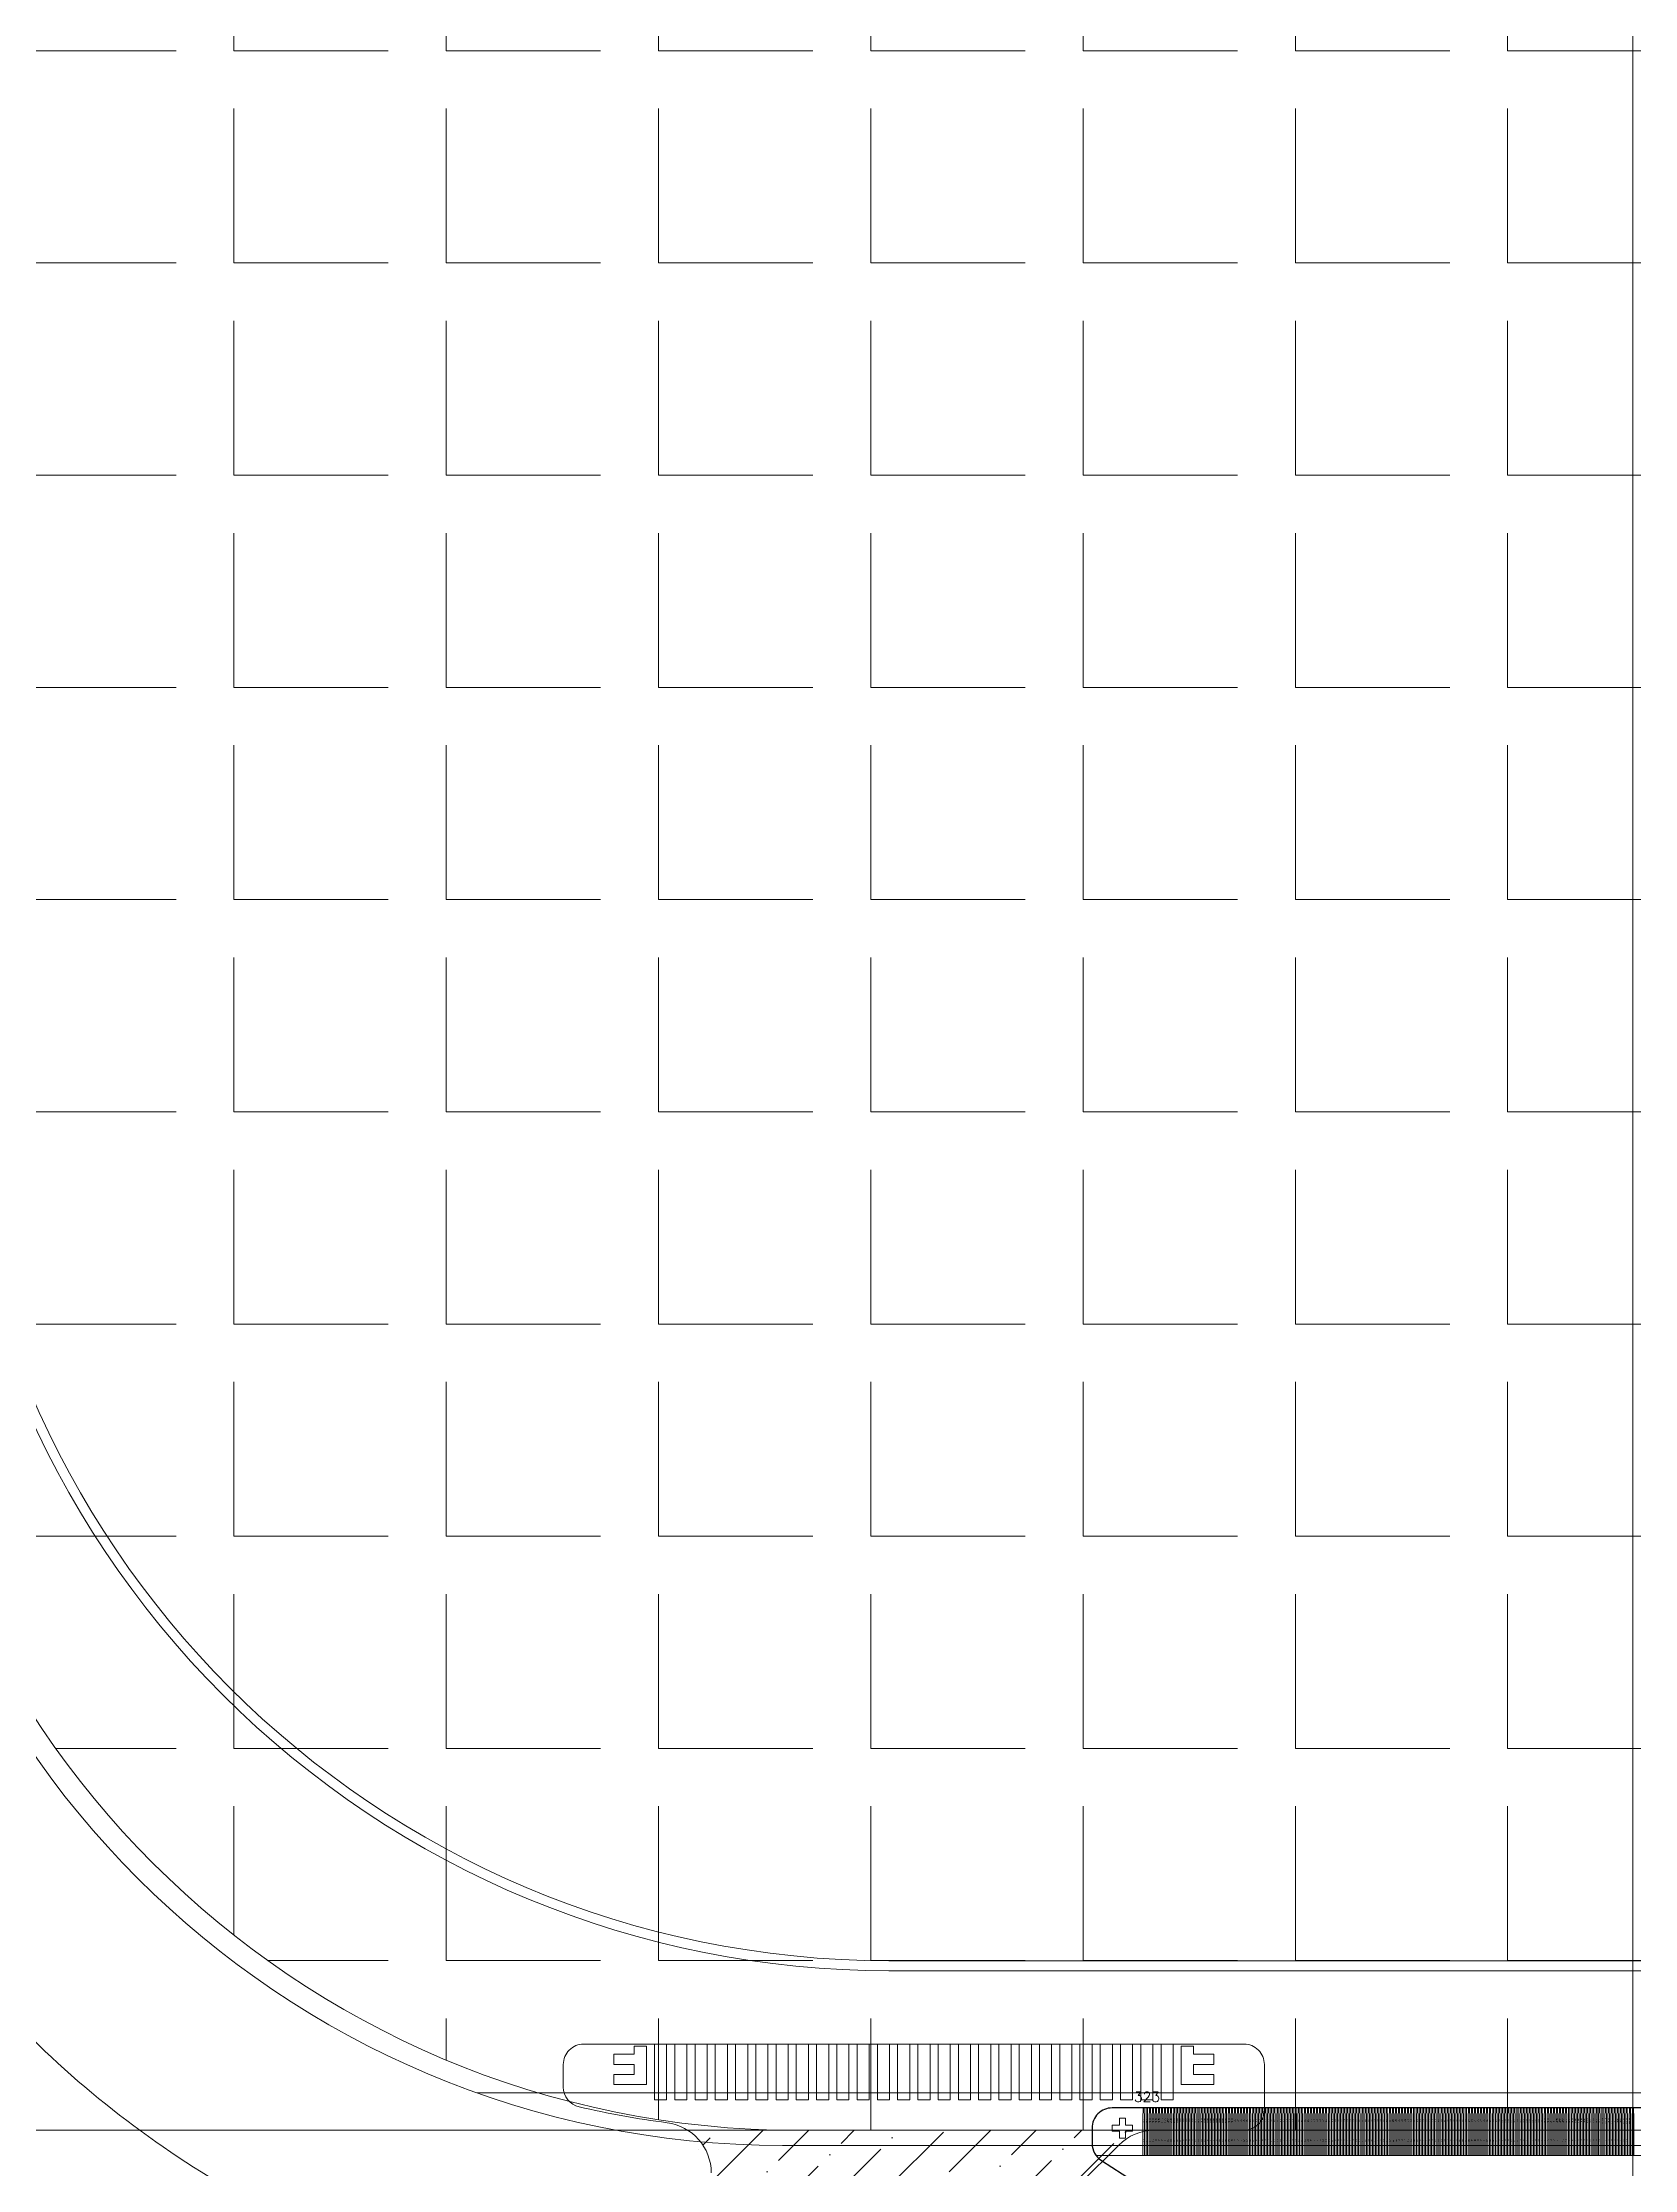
# Model space of a CAD drawing. Header units: millimetres. Extents: x 1134 to 2451, y -9 to 375.
# Drawn here: x 2303.16 to 2318.88, y 280.83 to 301.83 of the extents above; entities that cross this region are included whole.
import ezdxf
from ezdxf.enums import TextEntityAlignment as Align
from ezdxf.lldxf.tags import DXFTag

# ---------------------------------------------------------------- set-up
doc = ezdxf.new("R2010")
doc.units = ezdxf.units.MM
doc.layers.get('0').update_dxf_attribs({"lineweight": 5})
doc.layers.get('Defpoints').update_dxf_attribs({"lineweight": 5})
doc.layers.add('07 Cutline', color=4, linetype='Continuous')
for name, color, linetype, lineweight in [('COF', 110, 'Continuous', 5), ('DIM', 3, 'Continuous', 5), ('Encap', 210, 'Continuous', 5), ('ITO', 2, 'Continuous', 5), ('lens', 6, 'Continuous', 13), ('TAPE-Form', 32, 'Continuous', 5), ('TFPC', 50, 'Continuous', 5)]:
    doc.layers.add(name, color=color, linetype=linetype, lineweight=lineweight)
doc.styles.add('MBC_Arial_Font', font='arial.ttf')
doc.styles.add('RD', font='ROMAND.shx', dxfattribs={"width": 0.8})
doc.styles.get("Standard").update_dxf_attribs({"font": 'txt', "bigfont": 'gbcbig.shx'})
tags = doc.linetypes.add('CENTER', pattern=[0.6, 0.375, -0.075, 0.075, -0.075]).pattern_tags.tags
tags[10:11] = [DXFTag(74, 4), DXFTag(75, 0), DXFTag(340, '0'), DXFTag(46, 1.0), DXFTag(50, 0.0), DXFTag(44, 0.0), DXFTag(45, 0.0)]
tags[8:9] = [DXFTag(74, 4), DXFTag(75, 0), DXFTag(340, '0'), DXFTag(46, 1.0), DXFTag(50, 0.0), DXFTag(44, 0.0), DXFTag(45, 0.0)]
tags[6:7] = [DXFTag(74, 4), DXFTag(75, 0), DXFTag(340, '0'), DXFTag(46, 1.0), DXFTag(50, 0.0), DXFTag(44, 0.0), DXFTag(45, 0.0)]
tags[4:5] = [DXFTag(74, 4), DXFTag(75, 0), DXFTag(340, '0'), DXFTag(46, 1.0), DXFTag(50, 0.0), DXFTag(44, 0.0), DXFTag(45, 0.0)]
doc.dimstyles.new('DIM', dxfattribs={"dimtxt": 1.5, "dimasz": 0.8, "dimexe": 0, "dimexo": 0.5, "dimgap": 0.11, "dimtad": 0, "dimzin": 1, "dimdsep": 46, "dimtxsty": 'RD', "dimcen": 0, "dimclrd": 256, "dimclre": 256, "dimclrt": 256, "dimadec": 0, "dimazin": 0, "dimtm": 1e-09, "dimtfac": 1, "dimtofl": 0, "dimtmove": 0, "dimatfit": 3, "dimfxl": 0, "dimlwe": -1, "dimarcsym": 0})

# ---------------------------------------------------------------- blocks, each defined once
blk = doc.blocks.new('*D119')
at = {"layer": 'Defpoints', "color": 0, "lineweight": 5, "transparency": 16777216}
for p in [(2318.861, 324.054), (2295.857, 281.219), (2313.018, 281.219)]:
    blk.add_point(p, dxfattribs=at)
at = {"layer": 'DIM', "lineweight": 5, "transparency": 16777216}
for p, q in [((2318.361, 324.054), (2295.857, 324.054)), ((2295.857, 323.254), (2295.857, 311.677)), ((2295.857, 282.019), (2295.857, 295.628)), ((2312.518, 281.219), (2295.857, 281.219))]:
    blk.add_line(p, q, dxfattribs=at)
for points in [[(2295.723, 323.254), (2295.99, 323.254), (2295.857, 324.054)], [(2295.723, 282.019), (2295.99, 282.019), (2295.857, 281.219)]]:
    blk.add_solid(points, dxfattribs=at)
at = {"layer": 'DIM', "lineweight": 5, "transparency": 16777216, "insert": (2295.857, 303.652), "char_height": 1.5, "attachment_point": 5, "rotation": 90, "style": 'RD'}
blk.add_mtext('\\A1;42.84±0.2(Foam)', dxfattribs=at)
blk = doc.blocks.new('R213NRK-001-PNL-V01-C')
at = {"layer": 'Encap', "lineweight": 0}
blk.add_line((482.508, 267.231), (459.691, 267.231), dxfattribs=at)
at = {"layer": 'ITO', "color": 1, "linetype": 'CENTER', "lineweight": 5}
blk.add_line((471.1, 314.795), (471.1, 262.787), dxfattribs=at)
at = {"layer": 'ITO', "color": 1, "linetype": 'CENTER', "lineweight": 0}
blk.add_line((478.443, 268.535), (463.756, 268.535), dxfattribs=at)
at = {"layer": 'ITO', "lineweight": 5}
blk.add_line((479.493, 266.711), (462.706, 266.711), dxfattribs=at)
at = {"layer": 'ITO', "color": 1, "linetype": 'CENTER', "lineweight": 0}
blk.add_arc((463.756, 277.735), 9.2, 180, 270, dxfattribs=at)
at = {"layer": 'ITO', "lineweight": 5}
blk.add_arc((462.706, 275.711), 9, 180, 270, dxfattribs=at)
blk = doc.blocks.new('R213NRK-001-Form-V01-A')
at = {"layer": 'TAPE-Form', "lineweight": 5}
h = blk.add_hatch(dxfattribs=at)
h.set_pattern_fill('ANGLE', color=256, scale=0.3)
h.set_pattern_definition([(0, (0, 0), (0, 2.0955), [1.524, -0.5715]), (90, (0, 0), (-2.0955, 1e-16), [1.524, -0.5715])])
h.paths.add_polyline_path([(893.211, 302.412, 0.414214), (884.811, 310.812), (867.124, 310.812, 0.414214), (858.724, 302.412), (858.724, 276.976, 0.414214), (867.724, 267.976), (884.211, 267.976, 0.414214), (893.211, 276.976)])
at = {"layer": 'TAPE-Form', "color": 32, "lineweight": 5}
blk.add_line((867.724, 267.976), (884.211, 267.976), dxfattribs=at)
blk.add_arc((867.724, 276.976), 9, 180, 270, dxfattribs=at)
blk = doc.blocks.new('R213NRK-001-COF-V01-C')
at = {"color": 3}
for points in [[(415.088, 298.458), (415.088, 298.868), (415.091, 298.878), (415.091, 298.928)], [(415.101, 298.928), (415.101, 298.878), (415.104, 298.868), (415.104, 298.458)], [(415.118, 298.458), (415.118, 298.868), (415.121, 298.878), (415.121, 298.928)], [(415.131, 298.928), (415.131, 298.878), (415.134, 298.868), (415.134, 298.458)], [(415.148, 298.458), (415.148, 298.868), (415.151, 298.878), (415.151, 298.928)], [(415.161, 298.928), (415.161, 298.878), (415.164, 298.868), (415.164, 298.458)], [(415.178, 298.458), (415.178, 298.868), (415.181, 298.878), (415.181, 298.928)], [(415.191, 298.928), (415.191, 298.878), (415.194, 298.868), (415.194, 298.458)], [(415.208, 298.458), (415.208, 298.868), (415.211, 298.878), (415.211, 298.928)], [(415.221, 298.928), (415.221, 298.878), (415.224, 298.868), (415.224, 298.458)], [(415.238, 298.458), (415.238, 298.868), (415.241, 298.878), (415.241, 298.928)], [(415.251, 298.928), (415.251, 298.878), (415.254, 298.868), (415.254, 298.458)], [(415.268, 298.458), (415.268, 298.868), (415.271, 298.878), (415.271, 298.928)], [(415.281, 298.928), (415.281, 298.878), (415.284, 298.868), (415.284, 298.458)], [(415.298, 298.458), (415.298, 298.868), (415.301, 298.878), (415.301, 298.928)], [(415.311, 298.928), (415.311, 298.878), (415.314, 298.868), (415.314, 298.458)], [(415.328, 298.458), (415.328, 298.868), (415.331, 298.878), (415.331, 298.928)], [(415.341, 298.928), (415.341, 298.878), (415.344, 298.868), (415.344, 298.458)], [(415.358, 298.458), (415.358, 298.868), (415.361, 298.878), (415.361, 298.928)], [(415.371, 298.928), (415.371, 298.878), (415.374, 298.868), (415.374, 298.458)], [(415.388, 298.458), (415.388, 298.868), (415.391, 298.878), (415.391, 298.928)], [(415.401, 298.928), (415.401, 298.878), (415.404, 298.868), (415.404, 298.458)], [(415.418, 298.458), (415.418, 298.868), (415.421, 298.878), (415.421, 298.928)], [(415.431, 298.928), (415.431, 298.878), (415.434, 298.868), (415.434, 298.458)], [(415.448, 298.458), (415.448, 298.868), (415.451, 298.878), (415.451, 298.928)], [(415.461, 298.928), (415.461, 298.878), (415.464, 298.868), (415.464, 298.458)], [(415.478, 298.458), (415.478, 298.868), (415.481, 298.878), (415.481, 298.928)], [(415.491, 298.928), (415.491, 298.878), (415.494, 298.868), (415.494, 298.458)], [(415.508, 298.458), (415.508, 298.868), (415.511, 298.878), (415.511, 298.928)], [(415.521, 298.928), (415.521, 298.878), (415.524, 298.868), (415.524, 298.458)], [(415.538, 298.458), (415.538, 298.868), (415.541, 298.878), (415.541, 298.928)], [(415.551, 298.928), (415.551, 298.878), (415.554, 298.868), (415.554, 298.458)], [(415.568, 298.458), (415.568, 298.868), (415.571, 298.878), (415.571, 298.928)], [(415.581, 298.928), (415.581, 298.878), (415.584, 298.868), (415.584, 298.458)], [(415.598, 298.458), (415.598, 298.868), (415.601, 298.878), (415.601, 298.928)], [(415.611, 298.928), (415.611, 298.878), (415.614, 298.868), (415.614, 298.458)], [(415.628, 298.458), (415.628, 298.868), (415.631, 298.878), (415.631, 298.928)], [(415.641, 298.928), (415.641, 298.878), (415.644, 298.868), (415.644, 298.458)], [(415.658, 298.458), (415.658, 298.868), (415.661, 298.878), (415.661, 298.928)], [(415.671, 298.928), (415.671, 298.878), (415.674, 298.868), (415.674, 298.458)], [(415.688, 298.458), (415.688, 298.868), (415.691, 298.878), (415.691, 298.928)], [(415.701, 298.928), (415.701, 298.878), (415.704, 298.868), (415.704, 298.458)], [(415.718, 298.458), (415.718, 298.868), (415.721, 298.878), (415.721, 298.928)], [(415.731, 298.928), (415.731, 298.878), (415.734, 298.868), (415.734, 298.458)], [(415.748, 298.458), (415.748, 298.868), (415.751, 298.878), (415.751, 298.928)], [(415.761, 298.928), (415.761, 298.878), (415.764, 298.868), (415.764, 298.458)], [(415.778, 298.458), (415.778, 298.868), (415.781, 298.878), (415.781, 298.928)], [(415.791, 298.928), (415.791, 298.878), (415.794, 298.868), (415.794, 298.458)], [(415.808, 298.458), (415.808, 298.868), (415.811, 298.878), (415.811, 298.928)], [(415.821, 298.928), (415.821, 298.878), (415.824, 298.868), (415.824, 298.458)], [(415.838, 298.458), (415.838, 298.868), (415.841, 298.878), (415.841, 298.928)], [(415.851, 298.928), (415.851, 298.878), (415.854, 298.868), (415.854, 298.458)], [(415.868, 298.458), (415.868, 298.868), (415.871, 298.878), (415.871, 298.928)], [(415.881, 298.928), (415.881, 298.878), (415.884, 298.868), (415.884, 298.458)], [(415.898, 298.458), (415.898, 298.868), (415.901, 298.878), (415.901, 298.928)], [(415.911, 298.928), (415.911, 298.878), (415.914, 298.868), (415.914, 298.458)], [(415.928, 298.458), (415.928, 298.868), (415.931, 298.878), (415.931, 298.928)], [(415.941, 298.928), (415.941, 298.878), (415.944, 298.868), (415.944, 298.458)], [(415.958, 298.458), (415.958, 298.868), (415.961, 298.878), (415.961, 298.928)], [(415.971, 298.928), (415.971, 298.878), (415.974, 298.868), (415.974, 298.458)], [(415.988, 298.458), (415.988, 298.868), (415.991, 298.878), (415.991, 298.928)], [(416.001, 298.928), (416.001, 298.878), (416.004, 298.868), (416.004, 298.458)], [(416.018, 298.458), (416.018, 298.868), (416.021, 298.878), (416.021, 298.928)], [(416.031, 298.928), (416.031, 298.878), (416.034, 298.868), (416.034, 298.458)], [(416.048, 298.458), (416.048, 298.868), (416.051, 298.878), (416.051, 298.928)], [(416.061, 298.928), (416.061, 298.878), (416.064, 298.868), (416.064, 298.458)], [(416.078, 298.458), (416.078, 298.868), (416.081, 298.878), (416.081, 298.928)], [(416.091, 298.928), (416.091, 298.878), (416.094, 298.868), (416.094, 298.458)], [(416.108, 298.458), (416.108, 298.868), (416.111, 298.878), (416.111, 298.928)], [(416.121, 298.928), (416.121, 298.878), (416.124, 298.868), (416.124, 298.458)], [(416.138, 298.458), (416.138, 298.868), (416.141, 298.878), (416.141, 298.928)], [(416.151, 298.928), (416.151, 298.878), (416.154, 298.868), (416.154, 298.458)], [(416.168, 298.458), (416.168, 298.868), (416.171, 298.878), (416.171, 298.928)], [(416.181, 298.928), (416.181, 298.878), (416.184, 298.868), (416.184, 298.458)], [(416.198, 298.458), (416.198, 298.868), (416.201, 298.878), (416.201, 298.928)], [(416.211, 298.928), (416.211, 298.878), (416.214, 298.868), (416.214, 298.458)], [(416.228, 298.458), (416.228, 298.868), (416.231, 298.878), (416.231, 298.928)], [(416.241, 298.928), (416.241, 298.878), (416.244, 298.868), (416.244, 298.458)], [(416.258, 298.458), (416.258, 298.868), (416.261, 298.878), (416.261, 298.928)], [(416.271, 298.928), (416.271, 298.878), (416.274, 298.868), (416.274, 298.458)], [(416.288, 298.458), (416.288, 298.868), (416.291, 298.878), (416.291, 298.928)], [(416.301, 298.928), (416.301, 298.878), (416.304, 298.868), (416.304, 298.458)], [(416.318, 298.458), (416.318, 298.868), (416.321, 298.878), (416.321, 298.928)], [(416.331, 298.928), (416.331, 298.878), (416.334, 298.868), (416.334, 298.458)], [(416.348, 298.458), (416.348, 298.868), (416.351, 298.878), (416.351, 298.928)], [(416.361, 298.928), (416.361, 298.878), (416.364, 298.868), (416.364, 298.458)], [(416.378, 298.458), (416.378, 298.868), (416.381, 298.878), (416.381, 298.928)], [(416.391, 298.928), (416.391, 298.878), (416.394, 298.868), (416.394, 298.458)], [(416.408, 298.458), (416.408, 298.868), (416.411, 298.878), (416.411, 298.928)], [(416.421, 298.928), (416.421, 298.878), (416.424, 298.868), (416.424, 298.458)], [(416.438, 298.458), (416.438, 298.868), (416.441, 298.878), (416.441, 298.928)], [(416.451, 298.928), (416.451, 298.878), (416.454, 298.868), (416.454, 298.458)], [(416.468, 298.458), (416.468, 298.868), (416.471, 298.878), (416.471, 298.928)], [(416.481, 298.928), (416.481, 298.878), (416.484, 298.868), (416.484, 298.458)], [(416.498, 298.458), (416.498, 298.868), (416.501, 298.878), (416.501, 298.928)], [(416.511, 298.928), (416.511, 298.878), (416.514, 298.868), (416.514, 298.458)], [(416.528, 298.458), (416.528, 298.868), (416.531, 298.878), (416.531, 298.928)], [(416.541, 298.928), (416.541, 298.878), (416.544, 298.868), (416.544, 298.458)], [(416.558, 298.458), (416.558, 298.868), (416.561, 298.878), (416.561, 298.928)], [(416.571, 298.928), (416.571, 298.878), (416.574, 298.868), (416.574, 298.458)], [(416.588, 298.458), (416.588, 298.868), (416.591, 298.878), (416.591, 298.928)], [(416.601, 298.928), (416.601, 298.878), (416.604, 298.868), (416.604, 298.458)], [(416.618, 298.458), (416.618, 298.868), (416.621, 298.878), (416.621, 298.928)], [(416.631, 298.928), (416.631, 298.878), (416.634, 298.868), (416.634, 298.458)], [(416.648, 298.458), (416.648, 298.868), (416.651, 298.878), (416.651, 298.928)], [(416.661, 298.928), (416.661, 298.878), (416.664, 298.868), (416.664, 298.458)], [(416.678, 298.458), (416.678, 298.868), (416.681, 298.878), (416.681, 298.928)], [(416.691, 298.928), (416.691, 298.878), (416.694, 298.868), (416.694, 298.458)], [(416.708, 298.458), (416.708, 298.868), (416.711, 298.878), (416.711, 298.928)], [(416.721, 298.928), (416.721, 298.878), (416.724, 298.868), (416.724, 298.458)], [(416.738, 298.458), (416.738, 298.868), (416.741, 298.878), (416.741, 298.928)], [(416.751, 298.928), (416.751, 298.878), (416.754, 298.868), (416.754, 298.458)], [(416.768, 298.458), (416.768, 298.868), (416.771, 298.878), (416.771, 298.928)], [(416.781, 298.928), (416.781, 298.878), (416.784, 298.868), (416.784, 298.458)], [(416.798, 298.458), (416.798, 298.868), (416.801, 298.878), (416.801, 298.928)], [(416.811, 298.928), (416.811, 298.878), (416.814, 298.868), (416.814, 298.458)], [(416.828, 298.458), (416.828, 298.868), (416.831, 298.878), (416.831, 298.928)], [(416.841, 298.928), (416.841, 298.878), (416.844, 298.868), (416.844, 298.458)], [(416.858, 298.458), (416.858, 298.868), (416.861, 298.878), (416.861, 298.928)], [(416.871, 298.928), (416.871, 298.878), (416.874, 298.868), (416.874, 298.458)], [(416.888, 298.458), (416.888, 298.868), (416.891, 298.878), (416.891, 298.928)], [(416.901, 298.928), (416.901, 298.878), (416.904, 298.868), (416.904, 298.458)], [(416.918, 298.458), (416.918, 298.868), (416.921, 298.878), (416.921, 298.928)], [(416.931, 298.928), (416.931, 298.878), (416.934, 298.868), (416.934, 298.458)], [(416.948, 298.458), (416.948, 298.868), (416.951, 298.878), (416.951, 298.928)], [(416.961, 298.928), (416.961, 298.878), (416.964, 298.868), (416.964, 298.458)], [(416.978, 298.458), (416.978, 298.868), (416.981, 298.878), (416.981, 298.928)], [(416.991, 298.928), (416.991, 298.878), (416.994, 298.868), (416.994, 298.458)], [(417.008, 298.458), (417.008, 298.868), (417.011, 298.878), (417.011, 298.928)], [(417.021, 298.928), (417.021, 298.878), (417.024, 298.868), (417.024, 298.458)], [(417.038, 298.458), (417.038, 298.868), (417.041, 298.878), (417.041, 298.928)], [(417.051, 298.928), (417.051, 298.878), (417.054, 298.868), (417.054, 298.458)], [(417.068, 298.458), (417.068, 298.868), (417.071, 298.878), (417.071, 298.928)], [(417.081, 298.928), (417.081, 298.878), (417.084, 298.868), (417.084, 298.458)], [(417.097, 298.458), (417.097, 298.868), (417.1, 298.878), (417.1, 298.928)], [(417.11, 298.928), (417.11, 298.878), (417.113, 298.868), (417.113, 298.458)], [(417.127, 298.458), (417.127, 298.868), (417.13, 298.878), (417.13, 298.928)], [(417.14, 298.928), (417.14, 298.878), (417.143, 298.868), (417.143, 298.458)], [(417.157, 298.458), (417.157, 298.868), (417.16, 298.878), (417.16, 298.928)], [(417.17, 298.928), (417.17, 298.878), (417.173, 298.868), (417.173, 298.458)], [(417.187, 298.458), (417.187, 298.868), (417.19, 298.878), (417.19, 298.928)], [(417.2, 298.928), (417.2, 298.878), (417.203, 298.868), (417.203, 298.458)], [(417.217, 298.458), (417.217, 298.868), (417.22, 298.878), (417.22, 298.928)], [(417.23, 298.928), (417.23, 298.878), (417.233, 298.868), (417.233, 298.458)], [(417.247, 298.458), (417.247, 298.868), (417.25, 298.878), (417.25, 298.928)], [(417.26, 298.928), (417.26, 298.878), (417.263, 298.868), (417.263, 298.458)], [(417.277, 298.458), (417.277, 298.868), (417.28, 298.878), (417.28, 298.928)], [(417.29, 298.928), (417.29, 298.878), (417.293, 298.868), (417.293, 298.458)], [(417.307, 298.458), (417.307, 298.868), (417.31, 298.878), (417.31, 298.928)], [(417.32, 298.928), (417.32, 298.878), (417.323, 298.868), (417.323, 298.458)], [(417.337, 298.458), (417.337, 298.868), (417.34, 298.878), (417.34, 298.928)], [(417.35, 298.928), (417.35, 298.878), (417.353, 298.868), (417.353, 298.458)], [(417.367, 298.458), (417.367, 298.868), (417.37, 298.878), (417.37, 298.928)], [(417.38, 298.928), (417.38, 298.878), (417.383, 298.868), (417.383, 298.458)], [(417.397, 298.458), (417.397, 298.868), (417.4, 298.878), (417.4, 298.928)], [(417.41, 298.928), (417.41, 298.878), (417.413, 298.868), (417.413, 298.458)], [(417.427, 298.458), (417.427, 298.868), (417.43, 298.878), (417.43, 298.928)], [(417.44, 298.928), (417.44, 298.878), (417.443, 298.868), (417.443, 298.458)], [(417.457, 298.458), (417.457, 298.868), (417.46, 298.878), (417.46, 298.928)], [(417.47, 298.928), (417.47, 298.878), (417.473, 298.868), (417.473, 298.458)], [(417.487, 298.458), (417.487, 298.868), (417.49, 298.878), (417.49, 298.928)], [(417.5, 298.928), (417.5, 298.878), (417.503, 298.868), (417.503, 298.458)], [(417.517, 298.458), (417.517, 298.868), (417.52, 298.878), (417.52, 298.928)], [(417.53, 298.928), (417.53, 298.878), (417.533, 298.868), (417.533, 298.458)], [(417.547, 298.458), (417.547, 298.868), (417.55, 298.878), (417.55, 298.928)], [(417.56, 298.928), (417.56, 298.878), (417.563, 298.868), (417.563, 298.458)], [(417.577, 298.458), (417.577, 298.868), (417.58, 298.878), (417.58, 298.928)], [(417.59, 298.928), (417.59, 298.878), (417.593, 298.868), (417.593, 298.458)], [(417.607, 298.458), (417.607, 298.868), (417.61, 298.878), (417.61, 298.928)], [(417.62, 298.928), (417.62, 298.878), (417.623, 298.868), (417.623, 298.458)], [(417.637, 298.458), (417.637, 298.868), (417.64, 298.878), (417.64, 298.928)], [(417.65, 298.928), (417.65, 298.878), (417.653, 298.868), (417.653, 298.458)], [(417.667, 298.458), (417.667, 298.868), (417.67, 298.878), (417.67, 298.928)], [(417.68, 298.928), (417.68, 298.878), (417.683, 298.868), (417.683, 298.458)], [(417.697, 298.458), (417.697, 298.868), (417.7, 298.878), (417.7, 298.928)], [(417.71, 298.928), (417.71, 298.878), (417.713, 298.868), (417.713, 298.458)], [(417.727, 298.458), (417.727, 298.868), (417.73, 298.878), (417.73, 298.928)], [(417.74, 298.928), (417.74, 298.878), (417.743, 298.868), (417.743, 298.458)], [(417.757, 298.458), (417.757, 298.868), (417.76, 298.878), (417.76, 298.928)], [(417.77, 298.928), (417.77, 298.878), (417.773, 298.868), (417.773, 298.458)], [(417.787, 298.458), (417.787, 298.868), (417.79, 298.878), (417.79, 298.928)], [(417.8, 298.928), (417.8, 298.878), (417.803, 298.868), (417.803, 298.458)], [(417.817, 298.458), (417.817, 298.868), (417.82, 298.878), (417.82, 298.928)], [(417.83, 298.928), (417.83, 298.878), (417.833, 298.868), (417.833, 298.458)], [(417.847, 298.458), (417.847, 298.868), (417.85, 298.878), (417.85, 298.928)], [(417.86, 298.928), (417.86, 298.878), (417.863, 298.868), (417.863, 298.458)], [(417.877, 298.458), (417.877, 298.868), (417.88, 298.878), (417.88, 298.928)], [(417.89, 298.928), (417.89, 298.878), (417.893, 298.868), (417.893, 298.458)], [(417.907, 298.458), (417.907, 298.868), (417.91, 298.878), (417.91, 298.928)], [(417.92, 298.928), (417.92, 298.878), (417.923, 298.868), (417.923, 298.458)], [(417.937, 298.458), (417.937, 298.868), (417.94, 298.878), (417.94, 298.928)], [(417.95, 298.928), (417.95, 298.878), (417.953, 298.868), (417.953, 298.458)], [(417.967, 298.458), (417.967, 298.868), (417.97, 298.878), (417.97, 298.928)], [(417.98, 298.928), (417.98, 298.878), (417.983, 298.868), (417.983, 298.458)], [(417.997, 298.458), (417.997, 298.868), (418, 298.878), (418, 298.928)], [(418.01, 298.928), (418.01, 298.878), (418.013, 298.868), (418.013, 298.458)], [(418.027, 298.458), (418.027, 298.868), (418.03, 298.878), (418.03, 298.928)], [(418.04, 298.928), (418.04, 298.878), (418.043, 298.868), (418.043, 298.458)], [(418.057, 298.458), (418.057, 298.868), (418.06, 298.878), (418.06, 298.928)], [(418.07, 298.928), (418.07, 298.878), (418.073, 298.868), (418.073, 298.458)], [(418.087, 298.458), (418.087, 298.868), (418.09, 298.878), (418.09, 298.928)], [(418.1, 298.928), (418.1, 298.878), (418.103, 298.868), (418.103, 298.458)], [(418.117, 298.458), (418.117, 298.868), (418.12, 298.878), (418.12, 298.928)], [(418.13, 298.928), (418.13, 298.878), (418.133, 298.868), (418.133, 298.458)], [(418.147, 298.458), (418.147, 298.868), (418.15, 298.878), (418.15, 298.928)], [(418.16, 298.928), (418.16, 298.878), (418.163, 298.868), (418.163, 298.458)], [(418.177, 298.458), (418.177, 298.868), (418.18, 298.878), (418.18, 298.928)], [(418.19, 298.928), (418.19, 298.878), (418.193, 298.868), (418.193, 298.458)], [(418.207, 298.458), (418.207, 298.868), (418.21, 298.878), (418.21, 298.928)], [(418.22, 298.928), (418.22, 298.878), (418.223, 298.868), (418.223, 298.458)], [(418.237, 298.458), (418.237, 298.868), (418.24, 298.878), (418.24, 298.928)], [(418.25, 298.928), (418.25, 298.878), (418.253, 298.868), (418.253, 298.458)], [(418.267, 298.458), (418.267, 298.868), (418.27, 298.878), (418.27, 298.928)], [(418.28, 298.928), (418.28, 298.878), (418.283, 298.868), (418.283, 298.458)], [(418.297, 298.458), (418.297, 298.868), (418.3, 298.878), (418.3, 298.928)], [(418.31, 298.928), (418.31, 298.878), (418.313, 298.868), (418.313, 298.458)], [(418.327, 298.458), (418.327, 298.868), (418.33, 298.878), (418.33, 298.928)], [(418.34, 298.928), (418.34, 298.878), (418.343, 298.868), (418.343, 298.458)], [(418.357, 298.458), (418.357, 298.868), (418.36, 298.878), (418.36, 298.928)], [(418.37, 298.928), (418.37, 298.878), (418.373, 298.868), (418.373, 298.458)], [(418.387, 298.458), (418.387, 298.868), (418.39, 298.878), (418.39, 298.928)], [(418.4, 298.928), (418.4, 298.878), (418.403, 298.868), (418.403, 298.458)], [(418.417, 298.458), (418.417, 298.868), (418.42, 298.878), (418.42, 298.928)], [(418.43, 298.928), (418.43, 298.878), (418.433, 298.868), (418.433, 298.458)], [(418.447, 298.458), (418.447, 298.868), (418.45, 298.878), (418.45, 298.928)], [(418.46, 298.928), (418.46, 298.878), (418.463, 298.868), (418.463, 298.458)], [(418.477, 298.458), (418.477, 298.868), (418.48, 298.878), (418.48, 298.928)], [(418.49, 298.928), (418.49, 298.878), (418.493, 298.868), (418.493, 298.458)], [(418.507, 298.458), (418.507, 298.868), (418.51, 298.878), (418.51, 298.928)], [(418.52, 298.928), (418.52, 298.878), (418.523, 298.868), (418.523, 298.458)], [(418.537, 298.458), (418.537, 298.868), (418.54, 298.878), (418.54, 298.928)], [(418.55, 298.928), (418.55, 298.878), (418.553, 298.868), (418.553, 298.458)], [(418.567, 298.458), (418.567, 298.868), (418.57, 298.878), (418.57, 298.928)], [(418.58, 298.928), (418.58, 298.878), (418.583, 298.868), (418.583, 298.458)], [(418.597, 298.458), (418.597, 298.868), (418.6, 298.878), (418.6, 298.928)], [(418.61, 298.928), (418.61, 298.878), (418.613, 298.868), (418.613, 298.458)], [(418.627, 298.458), (418.627, 298.868), (418.63, 298.878), (418.63, 298.928)], [(418.64, 298.928), (418.64, 298.878), (418.643, 298.868), (418.643, 298.458)], [(418.657, 298.458), (418.657, 298.868), (418.66, 298.878), (418.66, 298.928)], [(418.67, 298.928), (418.67, 298.878), (418.673, 298.868), (418.673, 298.458)], [(418.687, 298.458), (418.687, 298.868), (418.69, 298.878), (418.69, 298.928)], [(418.7, 298.928), (418.7, 298.878), (418.703, 298.868), (418.703, 298.458)], [(418.717, 298.458), (418.717, 298.868), (418.72, 298.878), (418.72, 298.928)], [(418.73, 298.928), (418.73, 298.878), (418.733, 298.868), (418.733, 298.458)], [(418.747, 298.458), (418.747, 298.868), (418.75, 298.878), (418.75, 298.928)], [(418.76, 298.928), (418.76, 298.878), (418.763, 298.868), (418.763, 298.458)], [(418.777, 298.458), (418.777, 298.868), (418.78, 298.878), (418.78, 298.928)], [(418.79, 298.928), (418.79, 298.878), (418.793, 298.868), (418.793, 298.458)], [(418.807, 298.458), (418.807, 298.868), (418.81, 298.878), (418.81, 298.928)], [(418.82, 298.928), (418.82, 298.878), (418.823, 298.868), (418.823, 298.458)], [(418.837, 298.458), (418.837, 298.868), (418.84, 298.878), (418.84, 298.928)], [(418.85, 298.928), (418.85, 298.878), (418.853, 298.868), (418.853, 298.458)], [(418.867, 298.458), (418.867, 298.868), (418.87, 298.878), (418.87, 298.928)], [(418.88, 298.928), (418.88, 298.878), (418.883, 298.868), (418.883, 298.458)], [(418.897, 298.458), (418.897, 298.868), (418.9, 298.878), (418.9, 298.928)], [(418.91, 298.928), (418.91, 298.878), (418.913, 298.868), (418.913, 298.458)], [(418.927, 298.458), (418.927, 298.868), (418.93, 298.878), (418.93, 298.928)], [(418.94, 298.928), (418.94, 298.878), (418.943, 298.868), (418.943, 298.458)], [(418.957, 298.458), (418.957, 298.868), (418.96, 298.878), (418.96, 298.928)], [(418.97, 298.928), (418.97, 298.878), (418.973, 298.868), (418.973, 298.458)], [(418.987, 298.458), (418.987, 298.868), (418.99, 298.878), (418.99, 298.928)], [(419, 298.928), (419, 298.878), (419.003, 298.868), (419.003, 298.458)], [(419.017, 298.458), (419.017, 298.868), (419.02, 298.878), (419.02, 298.928)], [(419.03, 298.928), (419.03, 298.878), (419.033, 298.868), (419.033, 298.458)], [(419.047, 298.458), (419.047, 298.868), (419.05, 298.878), (419.05, 298.928)], [(419.06, 298.928), (419.06, 298.878), (419.063, 298.868), (419.063, 298.458)], [(419.077, 298.458), (419.077, 298.868), (419.08, 298.878), (419.08, 298.928)], [(419.09, 298.928), (419.09, 298.878), (419.093, 298.868), (419.093, 298.458)], [(419.107, 298.458), (419.107, 298.868), (419.11, 298.878), (419.11, 298.928)], [(419.12, 298.928), (419.12, 298.878), (419.123, 298.868), (419.123, 298.458)], [(419.137, 298.458), (419.137, 298.868), (419.14, 298.878), (419.14, 298.928)], [(419.15, 298.928), (419.15, 298.878), (419.153, 298.868), (419.153, 298.458)], [(419.167, 298.458), (419.167, 298.868), (419.17, 298.878), (419.17, 298.928)], [(419.18, 298.928), (419.18, 298.878), (419.183, 298.868), (419.183, 298.458)], [(419.197, 298.458), (419.197, 298.868), (419.2, 298.878), (419.2, 298.928)], [(419.21, 298.928), (419.21, 298.878), (419.213, 298.868), (419.213, 298.458)], [(419.227, 298.458), (419.227, 298.868), (419.23, 298.878), (419.23, 298.928)], [(419.24, 298.928), (419.24, 298.878), (419.243, 298.868), (419.243, 298.458)], [(419.257, 298.458), (419.257, 298.868), (419.26, 298.878), (419.26, 298.928)], [(419.27, 298.928), (419.27, 298.878), (419.273, 298.868), (419.273, 298.458)], [(419.287, 298.458), (419.287, 298.868), (419.29, 298.878), (419.29, 298.928)], [(419.3, 298.928), (419.3, 298.878), (419.303, 298.868), (419.303, 298.458)], [(419.317, 298.458), (419.317, 298.868), (419.32, 298.878), (419.32, 298.928)], [(419.33, 298.928), (419.33, 298.878), (419.333, 298.868), (419.333, 298.458)], [(419.347, 298.458), (419.347, 298.868), (419.35, 298.878), (419.35, 298.928)], [(419.36, 298.928), (419.36, 298.878), (419.363, 298.868), (419.363, 298.458)], [(419.377, 298.458), (419.377, 298.868), (419.38, 298.878), (419.38, 298.928)], [(419.39, 298.928), (419.39, 298.878), (419.393, 298.868), (419.393, 298.458)], [(419.407, 298.458), (419.407, 298.868), (419.41, 298.878), (419.41, 298.928)], [(419.42, 298.928), (419.42, 298.878), (419.423, 298.868), (419.423, 298.458)], [(419.437, 298.458), (419.437, 298.868), (419.44, 298.878), (419.44, 298.928)], [(419.45, 298.928), (419.45, 298.878), (419.453, 298.868), (419.453, 298.458)], [(419.467, 298.458), (419.467, 298.868), (419.47, 298.878), (419.47, 298.928)], [(419.48, 298.928), (419.48, 298.878), (419.483, 298.868), (419.483, 298.458)], [(419.497, 298.458), (419.497, 298.868), (419.5, 298.878), (419.5, 298.928)], [(419.51, 298.928), (419.51, 298.878), (419.513, 298.868), (419.513, 298.458)], [(419.527, 298.458), (419.527, 298.868), (419.53, 298.878), (419.53, 298.928)], [(419.54, 298.928), (419.54, 298.878), (419.543, 298.868), (419.543, 298.458)], [(419.557, 298.458), (419.557, 298.868), (419.56, 298.878), (419.56, 298.928)], [(419.57, 298.928), (419.57, 298.878), (419.573, 298.868), (419.573, 298.458)], [(419.586, 298.458), (419.586, 298.868), (419.589, 298.878), (419.589, 298.928)], [(419.599, 298.928), (419.599, 298.878), (419.602, 298.868), (419.602, 298.458)], [(419.616, 298.458), (419.616, 298.868), (419.619, 298.878), (419.619, 298.928)], [(419.629, 298.928), (419.629, 298.878), (419.632, 298.868), (419.632, 298.458)], [(419.646, 298.458), (419.646, 298.868), (419.649, 298.878), (419.649, 298.928)], [(419.659, 298.928), (419.659, 298.878), (419.662, 298.868), (419.662, 298.458)], [(419.676, 298.458), (419.676, 298.868), (419.679, 298.878), (419.679, 298.928)], [(419.689, 298.928), (419.689, 298.878), (419.692, 298.868), (419.692, 298.458)], [(419.706, 298.458), (419.706, 298.868), (419.709, 298.878), (419.709, 298.928)], [(419.719, 298.928), (419.719, 298.878), (419.722, 298.868), (419.722, 298.458)], [(419.736, 298.458), (419.736, 298.868), (419.739, 298.878), (419.739, 298.928)], [(419.749, 298.928), (419.749, 298.878), (419.752, 298.868), (419.752, 298.458)], [(419.766, 298.458), (419.766, 298.868), (419.769, 298.878), (419.769, 298.928)], [(419.779, 298.928), (419.779, 298.878), (419.782, 298.868), (419.782, 298.458)], [(419.796, 298.458), (419.796, 298.868), (419.799, 298.878), (419.799, 298.928)], [(419.809, 298.928), (419.809, 298.878), (419.812, 298.868), (419.812, 298.458)], [(419.826, 298.458), (419.826, 298.868), (419.829, 298.878), (419.829, 298.928)], [(419.839, 298.928), (419.839, 298.878), (419.842, 298.868), (419.842, 298.458)], [(419.856, 298.458), (419.856, 298.868), (419.859, 298.878), (419.859, 298.928)], [(419.869, 298.928), (419.869, 298.878), (419.872, 298.868), (419.872, 298.458)], [(419.886, 298.458), (419.886, 298.868), (419.889, 298.878), (419.889, 298.928)], [(419.899, 298.928), (419.899, 298.878), (419.902, 298.868), (419.902, 298.458)], [(419.916, 298.458), (419.916, 298.868), (419.919, 298.878), (419.919, 298.928)], [(419.929, 298.928), (419.929, 298.878), (419.932, 298.868), (419.932, 298.458)]]:
    blk.add_lwpolyline(points, dxfattribs=at)
blk.add_lwpolyline([(414.915, 298.828), (414.855, 298.828), (414.855, 298.758), (414.785, 298.758), (414.785, 298.698), (414.855, 298.698), (414.855, 298.628), (414.915, 298.628), (414.915, 298.698), (414.985, 298.698), (414.985, 298.758), (414.915, 298.758)], close=True, dxfattribs=at)
blk.add_lwpolyline([(425.224, 298.458), (414.625, 298.458)])
at = {"layer": '07 Cutline'}
blk.add_lwpolyline([(424.864, 298.21), (425.172, 298.409, 0.254671), (425.263, 298.577), (425.263, 298.728, 0.414214), (425.063, 298.928), (414.785, 298.928, 0.414214), (414.585, 298.728), (414.585, 298.577, 0.254671), (414.677, 298.409), (414.985, 298.21, -0.254671)], format="xyb", dxfattribs=at)
at = {"color": 6, "style": 'MBC_Arial_Font'}
for s, p in [('Dummy', (415.096, 298.802)), ('Dummy', (415.126, 298.802)), ('Dummy', (415.156, 298.802)), ('Dummy', (415.186, 298.802)), ('Dummy', (415.216, 298.802)), ('Dummy', (415.246, 298.802)), ('FOG1_R', (415.276, 298.802)), ('FOG2_R', (415.306, 298.802)), ('Dummy', (415.336, 298.802)), ('ELVSS', (415.366, 298.802)), ('ELVSS', (415.396, 298.802)), ('ELVSS', (415.426, 298.802)), ('ELVSS', (415.456, 298.802)), ('ELVSS', (415.486, 298.802)), ('ELVSS', (415.516, 298.802)), ('ELVSS', (415.546, 298.802)), ('ELVSS', (415.576, 298.802)), ('Dummy', (415.606, 298.802)), ('Dummy', (415.636, 298.802)), ('Dummy', (415.666, 298.802)), ('ELVDD', (415.696, 298.802)), ('ELVDD', (415.726, 298.802)), ('ELVDD', (415.756, 298.802)), ('ELVDD', (415.786, 298.802)), ('ELVDD', (415.816, 298.802)), ('ELVDD', (415.846, 298.802)), ('ELVDD', (415.876, 298.802)), ('ELVDD', (415.906, 298.802)), ('Dummy', (415.936, 298.802)), ('Dummy', (415.966, 298.802)), ('S13', (415.996, 298.802)), ('S14', (416.026, 298.802)), ('S15', (416.056, 298.802)), ('S16', (416.086, 298.802)), ('S17', (416.116, 298.802)), ('S18', (416.146, 298.802)), ('S19', (416.176, 298.802)), ('S20', (416.206, 298.802)), ('S21', (416.236, 298.802)), ('S22', (416.266, 298.802)), ('S23', (416.296, 298.802)), ('S24', (416.326, 298.802)), ('S25', (416.356, 298.802)), ('S26', (416.386, 298.802)), ('S27', (416.416, 298.802)), ('S28', (416.446, 298.802)), ('S29', (416.476, 298.802)), ('S30', (416.506, 298.802)), ('S31', (416.536, 298.802)), ('S32', (416.566, 298.802)), ('S33', (416.596, 298.802)), ('S34', (416.626, 298.802)), ('S35', (416.656, 298.802)), ('S36', (416.686, 298.802)), ('S37', (416.716, 298.802)), ('S38', (416.746, 298.802)), ('S39', (416.776, 298.802)), ('S40', (416.806, 298.802)), ('S41', (416.836, 298.802)), ('S42', (416.866, 298.802)), ('S43', (416.896, 298.802)), ('S44', (416.926, 298.802)), ('S45', (416.956, 298.802)), ('S46', (416.986, 298.802)), ('S47', (417.016, 298.802)), ('S48', (417.046, 298.802)), ('S49', (417.076, 298.802)), ('S50', (417.105, 298.802)), ('S51', (417.135, 298.802)), ('S52', (417.165, 298.802)), ('S53', (417.195, 298.802)), ('S54', (417.225, 298.802)), ('S55', (417.255, 298.802)), ('S56', (417.285, 298.802)), ('S57', (417.315, 298.802)), ('S58', (417.345, 298.802)), ('S59', (417.375, 298.802)), ('S60', (417.405, 298.802)), ('S61', (417.435, 298.802)), ('S62', (417.465, 298.802)), ('S63', (417.495, 298.802)), ('S64', (417.525, 298.802)), ('S65', (417.555, 298.802)), ('S66', (417.585, 298.802)), ('S67', (417.615, 298.802)), ('S68', (417.645, 298.802)), ('S69', (417.675, 298.802)), ('S70', (417.705, 298.802)), ('S71', (417.735, 298.802)), ('S72', (417.765, 298.802)), ('S73', (417.795, 298.802)), ('S74', (417.825, 298.802)), ('S75', (417.855, 298.802)), ('S76', (417.885, 298.802)), ('S77', (417.915, 298.802)), ('S78', (417.945, 298.802)), ('S79', (417.975, 298.802)), ('S80', (418.005, 298.802)), ('S81', (418.035, 298.802)), ('S82', (418.065, 298.802)), ('S83', (418.095, 298.802)), ('S84', (418.125, 298.802)), ('S85', (418.155, 298.802)), ('S86', (418.185, 298.802)), ('S87', (418.215, 298.802)), ('S88', (418.245, 298.802)), ('S89', (418.275, 298.802)), ('S90', (418.305, 298.802)), ('S91', (418.335, 298.802)), ('S92', (418.365, 298.802)), ('S93', (418.395, 298.802)), ('S94', (418.425, 298.802)), ('S95', (418.455, 298.802)), ('S96', (418.485, 298.802)), ('S97', (418.515, 298.802)), ('S98', (418.545, 298.802)), ('S99', (418.575, 298.802)), ('S100', (418.605, 298.802)), ('S101', (418.635, 298.802)), ('S102', (418.665, 298.802)), ('S103', (418.695, 298.802)), ('S104', (418.725, 298.802)), ('S105', (418.755, 298.802)), ('S106', (418.785, 298.802)), ('S107', (418.815, 298.802)), ('S108', (418.845, 298.802)), ('S109', (418.875, 298.802)), ('S110', (418.905, 298.802)), ('S111', (418.935, 298.802)), ('S112', (418.965, 298.802)), ('S113', (418.995, 298.802)), ('S114', (419.025, 298.802)), ('Dummy', (419.055, 298.802)), ('Dummy', (419.085, 298.802)), ('VGLR', (419.115, 298.802)), ('VGLR', (419.145, 298.802)), ('Dummy', (419.175, 298.802)), ('Dummy', (419.205, 298.802)), ('Dummy', (419.235, 298.802)), ('Dummy', (419.265, 298.802)), ('Dummy', (419.295, 298.802)), ('Dummy', (419.325, 298.802)), ('VGHR', (419.355, 298.802)), ('VGHR', (419.385, 298.802)), ('Dummy', (419.415, 298.802)), ('Dummy', (419.445, 298.802)), ('EM_OUT', (419.475, 298.802)), ('Dummy', (419.505, 298.802)), ('SW_R[6]', (419.535, 298.802)), ('Dummy', (419.565, 298.802)), ('Dummy', (419.594, 298.802)), ('SW_R[4]', (419.624, 298.802)), ('SW_R[4]', (419.654, 298.802)), ('Dummy', (419.684, 298.802)), ('SW_R[2]', (419.714, 298.802)), ('SW_R[2]', (419.744, 298.802)), ('Dummy', (419.774, 298.802)), ('Dummy', (419.804, 298.802)), ('VSR_R[1]', (419.834, 298.802)), ('VSR_R[3]', (419.864, 298.802)), ('VSR_R[5]', (419.894, 298.802)), ('VSR_L[5]', (419.924, 298.802)), ('323', (415.096, 298.603)), ('322', (415.126, 298.603)), ('321', (415.156, 298.603)), ('320', (415.186, 298.603)), ('319', (415.216, 298.603)), ('318', (415.246, 298.603)), ('317', (415.276, 298.603)), ('316', (415.306, 298.603)), ('315', (415.336, 298.603)), ('314', (415.366, 298.603)), ('313', (415.396, 298.603)), ('312', (415.426, 298.603)), ('311', (415.456, 298.603)), ('310', (415.486, 298.603)), ('309', (415.516, 298.603)), ('308', (415.546, 298.603)), ('307', (415.576, 298.603)), ('306', (415.606, 298.603)), ('305', (415.636, 298.603)), ('304', (415.666, 298.603)), ('303', (415.696, 298.603)), ('302', (415.726, 298.603)), ('301', (415.756, 298.603)), ('300', (415.786, 298.603)), ('299', (415.816, 298.603)), ('298', (415.846, 298.603)), ('297', (415.876, 298.603)), ('296', (415.906, 298.603)), ('295', (415.936, 298.603)), ('294', (415.966, 298.603)), ('293', (415.996, 298.603)), ('292', (416.026, 298.603)), ('291', (416.056, 298.603)), ('290', (416.086, 298.603)), ('289', (416.116, 298.603)), ('288', (416.146, 298.603)), ('287', (416.176, 298.603)), ('286', (416.206, 298.603)), ('285', (416.236, 298.603)), ('284', (416.266, 298.603)), ('283', (416.296, 298.603)), ('282', (416.326, 298.603)), ('281', (416.356, 298.603)), ('280', (416.386, 298.603)), ('279', (416.416, 298.603)), ('278', (416.446, 298.603)), ('277', (416.476, 298.603)), ('276', (416.506, 298.603)), ('275', (416.536, 298.603)), ('274', (416.566, 298.603)), ('273', (416.596, 298.603)), ('272', (416.626, 298.603)), ('271', (416.656, 298.603)), ('270', (416.686, 298.603)), ('269', (416.716, 298.603)), ('268', (416.746, 298.603)), ('267', (416.776, 298.603)), ('266', (416.806, 298.603)), ('265', (416.836, 298.603)), ('264', (416.866, 298.603)), ('263', (416.896, 298.603)), ('262', (416.926, 298.603)), ('261', (416.956, 298.603)), ('260', (416.986, 298.603)), ('259', (417.016, 298.603)), ('258', (417.046, 298.603)), ('257', (417.076, 298.603)), ('256', (417.105, 298.603)), ('255', (417.135, 298.603)), ('254', (417.165, 298.603)), ('253', (417.195, 298.603)), ('252', (417.225, 298.603)), ('251', (417.255, 298.603)), ('250', (417.285, 298.603)), ('249', (417.315, 298.603)), ('248', (417.345, 298.603)), ('247', (417.375, 298.603)), ('246', (417.405, 298.603)), ('245', (417.435, 298.603)), ('244', (417.465, 298.603)), ('243', (417.495, 298.603)), ('242', (417.525, 298.603)), ('241', (417.555, 298.603)), ('240', (417.585, 298.603)), ('239', (417.615, 298.603)), ('238', (417.645, 298.603)), ('237', (417.675, 298.603)), ('236', (417.705, 298.603)), ('235', (417.735, 298.603)), ('234', (417.765, 298.603)), ('233', (417.795, 298.603)), ('232', (417.825, 298.603)), ('231', (417.855, 298.603)), ('230', (417.885, 298.603)), ('229', (417.915, 298.603)), ('228', (417.945, 298.603)), ('227', (417.975, 298.603)), ('226', (418.005, 298.603)), ('225', (418.035, 298.603)), ('224', (418.065, 298.603)), ('223', (418.095, 298.603)), ('222', (418.125, 298.603)), ('221', (418.155, 298.603)), ('220', (418.185, 298.603)), ('219', (418.215, 298.603)), ('218', (418.245, 298.603)), ('217', (418.275, 298.603)), ('216', (418.305, 298.603)), ('215', (418.335, 298.603)), ('214', (418.365, 298.603)), ('213', (418.395, 298.603)), ('212', (418.425, 298.603)), ('211', (418.455, 298.603)), ('210', (418.485, 298.603)), ('209', (418.515, 298.603)), ('208', (418.545, 298.603)), ('207', (418.575, 298.603)), ('206', (418.605, 298.603)), ('205', (418.635, 298.603)), ('204', (418.665, 298.603)), ('203', (418.695, 298.603)), ('202', (418.725, 298.603)), ('201', (418.755, 298.603)), ('200', (418.785, 298.603)), ('199', (418.815, 298.603)), ('198', (418.845, 298.603)), ('197', (418.875, 298.603)), ('196', (418.905, 298.603)), ('195', (418.935, 298.603)), ('194', (418.965, 298.603)), ('193', (418.995, 298.603)), ('192', (419.025, 298.603)), ('191', (419.055, 298.603)), ('190', (419.085, 298.603)), ('189', (419.115, 298.603)), ('188', (419.145, 298.603)), ('187', (419.175, 298.603)), ('186', (419.205, 298.603)), ('185', (419.235, 298.603)), ('184', (419.265, 298.603)), ('183', (419.295, 298.603)), ('182', (419.325, 298.603)), ('181', (419.355, 298.603)), ('180', (419.385, 298.603)), ('179', (419.415, 298.603)), ('178', (419.445, 298.603)), ('177', (419.475, 298.603)), ('176', (419.505, 298.603)), ('175', (419.535, 298.603)), ('174', (419.565, 298.603)), ('173', (419.594, 298.603)), ('172', (419.624, 298.603)), ('171', (419.654, 298.603)), ('170', (419.684, 298.603)), ('169', (419.714, 298.603)), ('168', (419.744, 298.603)), ('167', (419.774, 298.603)), ('166', (419.804, 298.603)), ('165', (419.834, 298.603)), ('164', (419.864, 298.603)), ('163', (419.894, 298.603)), ('162', (419.924, 298.603))]:
    blk.add_text(s, height=0.01, rotation=90, dxfattribs=at).set_placement(p, align=Align.MIDDLE_CENTER)
at = {"insert": (414.999, 299.087), "char_height": 0.1, "width": 0.14979, "attachment_point": 1}
blk.add_mtext('323', dxfattribs=at)
blk = doc.blocks.new('R213NRK-004-TFPC-V02-C')
at = {"lineweight": 5}
h = blk.add_hatch(dxfattribs=at)
h.set_pattern_fill('ANSI36', color=3, scale=0.1)
h.set_pattern_definition([(45, (28.76808, 13.53342), (0.1683798, 0.61739261), [0.79375, -0.15875, 0, -0.15875])])
edge = h.paths.add_edge_path()
edge.add_line((1414.096, 300.067), (1417.255, 300.067))
edge.add_arc((1417.694, 299.829), 0.5, 135, 151.5123, ccw=False)
edge.add_line((1417.341, 300.182), (1417.45, 300.291))
edge.add_arc((1417.096, 300.645), 0.5, 315, 360)
edge.add_line((1417.596, 300.645), (1417.596, 301.721))
edge.add_arc((1418.096, 301.721), 0.5, 135, 180, ccw=False)
edge.add_line((1417.742, 302.075), (1418.118, 302.45))
edge.add_arc((1418.471, 302.097), 0.5, 90, 135, ccw=False)
edge.add_line((1418.471, 302.597), (1413.864, 302.597))
edge.add_arc((1413.596, 302.175), 0.5, 0, 57.5735, ccw=False)
edge.add_line((1414.096, 302.175), (1414.096, 300.067))
at = {"color": 3, "lineweight": 5}
blk.add_line((1418.471, 302.597), (1413.864, 302.597), dxfattribs=at)
at = {"layer": 'TFPC', "color": 2}
blk.add_lwpolyline([(1414.096, 302.175, 0.376851), (1413.66, 302.671, -0.024988), (1412.791, 302.828, -0.348581), (1412.636, 303.023), (1412.636, 303.247, -0.414214), (1412.836, 303.447), (1419.356, 303.447, -0.414214), (1419.556, 303.247), (1419.556, 302.797, -0.414214), (1419.356, 302.597), (1418.471, 302.597, 0.198912), (1418.118, 302.45), (1417.742, 302.075, 0.198912)], format="xyb", dxfattribs=at)
at = {"layer": 'TFPC', "color": 1, "lineweight": 0}
for points in [[(1413.456, 303.047), (1413.456, 303.427), (1413.336, 303.427), (1413.336, 303.347), (1413.136, 303.347), (1413.136, 303.247), (1413.336, 303.247), (1413.336, 303.147), (1413.136, 303.147), (1413.136, 303.047)], [(1413.536, 303.447), (1413.536, 302.897), (1413.656, 302.897), (1413.656, 303.447)], [(1413.736, 303.447), (1413.736, 302.897), (1413.856, 302.897), (1413.856, 303.447)], [(1418.336, 303.447), (1418.336, 302.897), (1418.456, 302.897), (1418.456, 303.447)], [(1418.536, 303.447), (1418.536, 302.897), (1418.656, 302.897), (1418.656, 303.447)], [(1418.736, 303.047), (1418.736, 303.427), (1418.856, 303.427), (1418.856, 303.347), (1419.056, 303.347), (1419.056, 303.247), (1418.856, 303.247), (1418.856, 303.147), (1419.056, 303.147), (1419.056, 303.047)]]:
    blk.add_lwpolyline(points, close=True, dxfattribs=at)
at = {"layer": 'TFPC', "color": 0, "lineweight": 0}
for points in [[(1413.936, 303.447), (1413.936, 302.897), (1414.056, 302.897), (1414.056, 303.447)], [(1414.136, 303.447), (1414.136, 302.897), (1414.256, 302.897), (1414.256, 303.447)], [(1414.336, 303.447), (1414.336, 302.897), (1414.456, 302.897), (1414.456, 303.447)], [(1414.536, 303.447), (1414.536, 302.897), (1414.656, 302.897), (1414.656, 303.447)], [(1414.736, 303.447), (1414.736, 302.897), (1414.856, 302.897), (1414.856, 303.447)], [(1414.936, 303.447), (1414.936, 302.897), (1415.056, 302.897), (1415.056, 303.447)], [(1415.136, 303.447), (1415.136, 302.897), (1415.256, 302.897), (1415.256, 303.447)], [(1415.336, 303.447), (1415.336, 302.897), (1415.456, 302.897), (1415.456, 303.447)], [(1415.536, 303.447), (1415.536, 302.897), (1415.656, 302.897), (1415.656, 303.447)], [(1415.736, 303.447), (1415.736, 302.897), (1415.856, 302.897), (1415.856, 303.447)], [(1415.936, 303.447), (1415.936, 302.897), (1416.056, 302.897), (1416.056, 303.447)], [(1416.136, 303.447), (1416.136, 302.897), (1416.256, 302.897), (1416.256, 303.447)], [(1416.336, 303.447), (1416.336, 302.897), (1416.456, 302.897), (1416.456, 303.447)], [(1416.536, 303.447), (1416.536, 302.897), (1416.656, 302.897), (1416.656, 303.447)], [(1416.736, 303.447), (1416.736, 302.897), (1416.856, 302.897), (1416.856, 303.447)], [(1416.936, 303.447), (1416.936, 302.897), (1417.056, 302.897), (1417.056, 303.447)], [(1417.136, 303.447), (1417.136, 302.897), (1417.256, 302.897), (1417.256, 303.447)], [(1417.336, 303.447), (1417.336, 302.897), (1417.456, 302.897), (1417.456, 303.447)], [(1417.536, 303.447), (1417.536, 302.897), (1417.656, 302.897), (1417.656, 303.447)], [(1417.736, 303.447), (1417.736, 302.897), (1417.856, 302.897), (1417.856, 303.447)], [(1417.936, 303.447), (1417.936, 302.897), (1418.056, 302.897), (1418.056, 303.447)], [(1418.136, 303.447), (1418.136, 302.897), (1418.256, 302.897), (1418.256, 303.447)]]:
    blk.add_lwpolyline(points, close=True, dxfattribs=at)
blk = doc.blocks.new('R213NRK-007-PFG10-CVL-V01-C')
at = {"color": 1, "linetype": 'CENTER', "lineweight": 5}
blk.add_line((2105.228, 278.542), (2105.228, 283.542), dxfattribs=at)
at = {"layer": 'lens', "ltscale": 0.02}
blk.add_lwpolyline([(2088.584, 292.098), (2088.584, 269.987, 0.414214), (2097.884, 260.687), (2112.571, 260.687, 0.414214), (2121.871, 269.987), (2121.871, 292.098)], format="xyb", dxfattribs=at)
at = {"layer": 'lens'}
blk.add_open_spline([(2096.428, 257.192), (2095.764, 257.192), (2094.56, 257.315), (2092.995, 257.74), (2091.62, 258.355), (2090.406, 259.13), (2089.339, 260.054), (2088.416, 261.12), (2087.64, 262.334), (2087.026, 263.71), (2086.6, 265.274), (2086.478, 266.479), (2086.478, 267.142)], degree=3, dxfattribs=at)

msp = doc.modelspace()

# ---------------------------------------------------------------- block references
at = {"lineweight": 5}
msp.add_blockref('R213NRK-004-TFPC-V02-C', (895.6669, -21.3774), dxfattribs=at)
at = {"layer": 'COF', "lineweight": 5}
msp.add_blockref('R213NRK-001-COF-V01-C', (1898.9369, -17.4882), dxfattribs=at)
at = {"layer": 'DIM', "lineweight": 5}
msp.add_blockref('R213NRK-007-PFG10-CVL-V01-C', (213.6336, 22.1066), dxfattribs=at)
at = {"layer": 'ITO', "lineweight": 5}
msp.add_blockref('R213NRK-001-PNL-V01-C', (1847.7615, 14.3582), dxfattribs=at)
at = {"layer": 'TAPE-Form', "lineweight": 5}
msp.add_blockref('R213NRK-001-Form-V01-A', (1442.8935, 13.2423), dxfattribs=at)

# ---------------------------------------------------------------- dimensions: what is measured, and where the dimension line sits
at = {"layer": 'DIM', "lineweight": 5}
dim = msp.add_linear_dim(base=(2295.8566, 281.2185), p1=(2318.8613, 324.0545), p2=(2313.0177, 281.2185), angle=90, text='<>(Foam)', dimstyle='DIM', override={"dimtol": 1, "dimtp": 0.2, "dimtm": 0.2, "dimtdec": 3, "dimfxl": 0.8, "dimtolj": 1, "dimlwd": 5, "dimlwe": 5, "dimarcsym": 1}, dxfattribs=at)
dim.commit()
dim.dimension.update_dxf_attribs({"geometry": '*D119', "text_midpoint": (2295.8566, 303.6523), "dimtype": 160})

doc.saveas('drawing.dxf')
